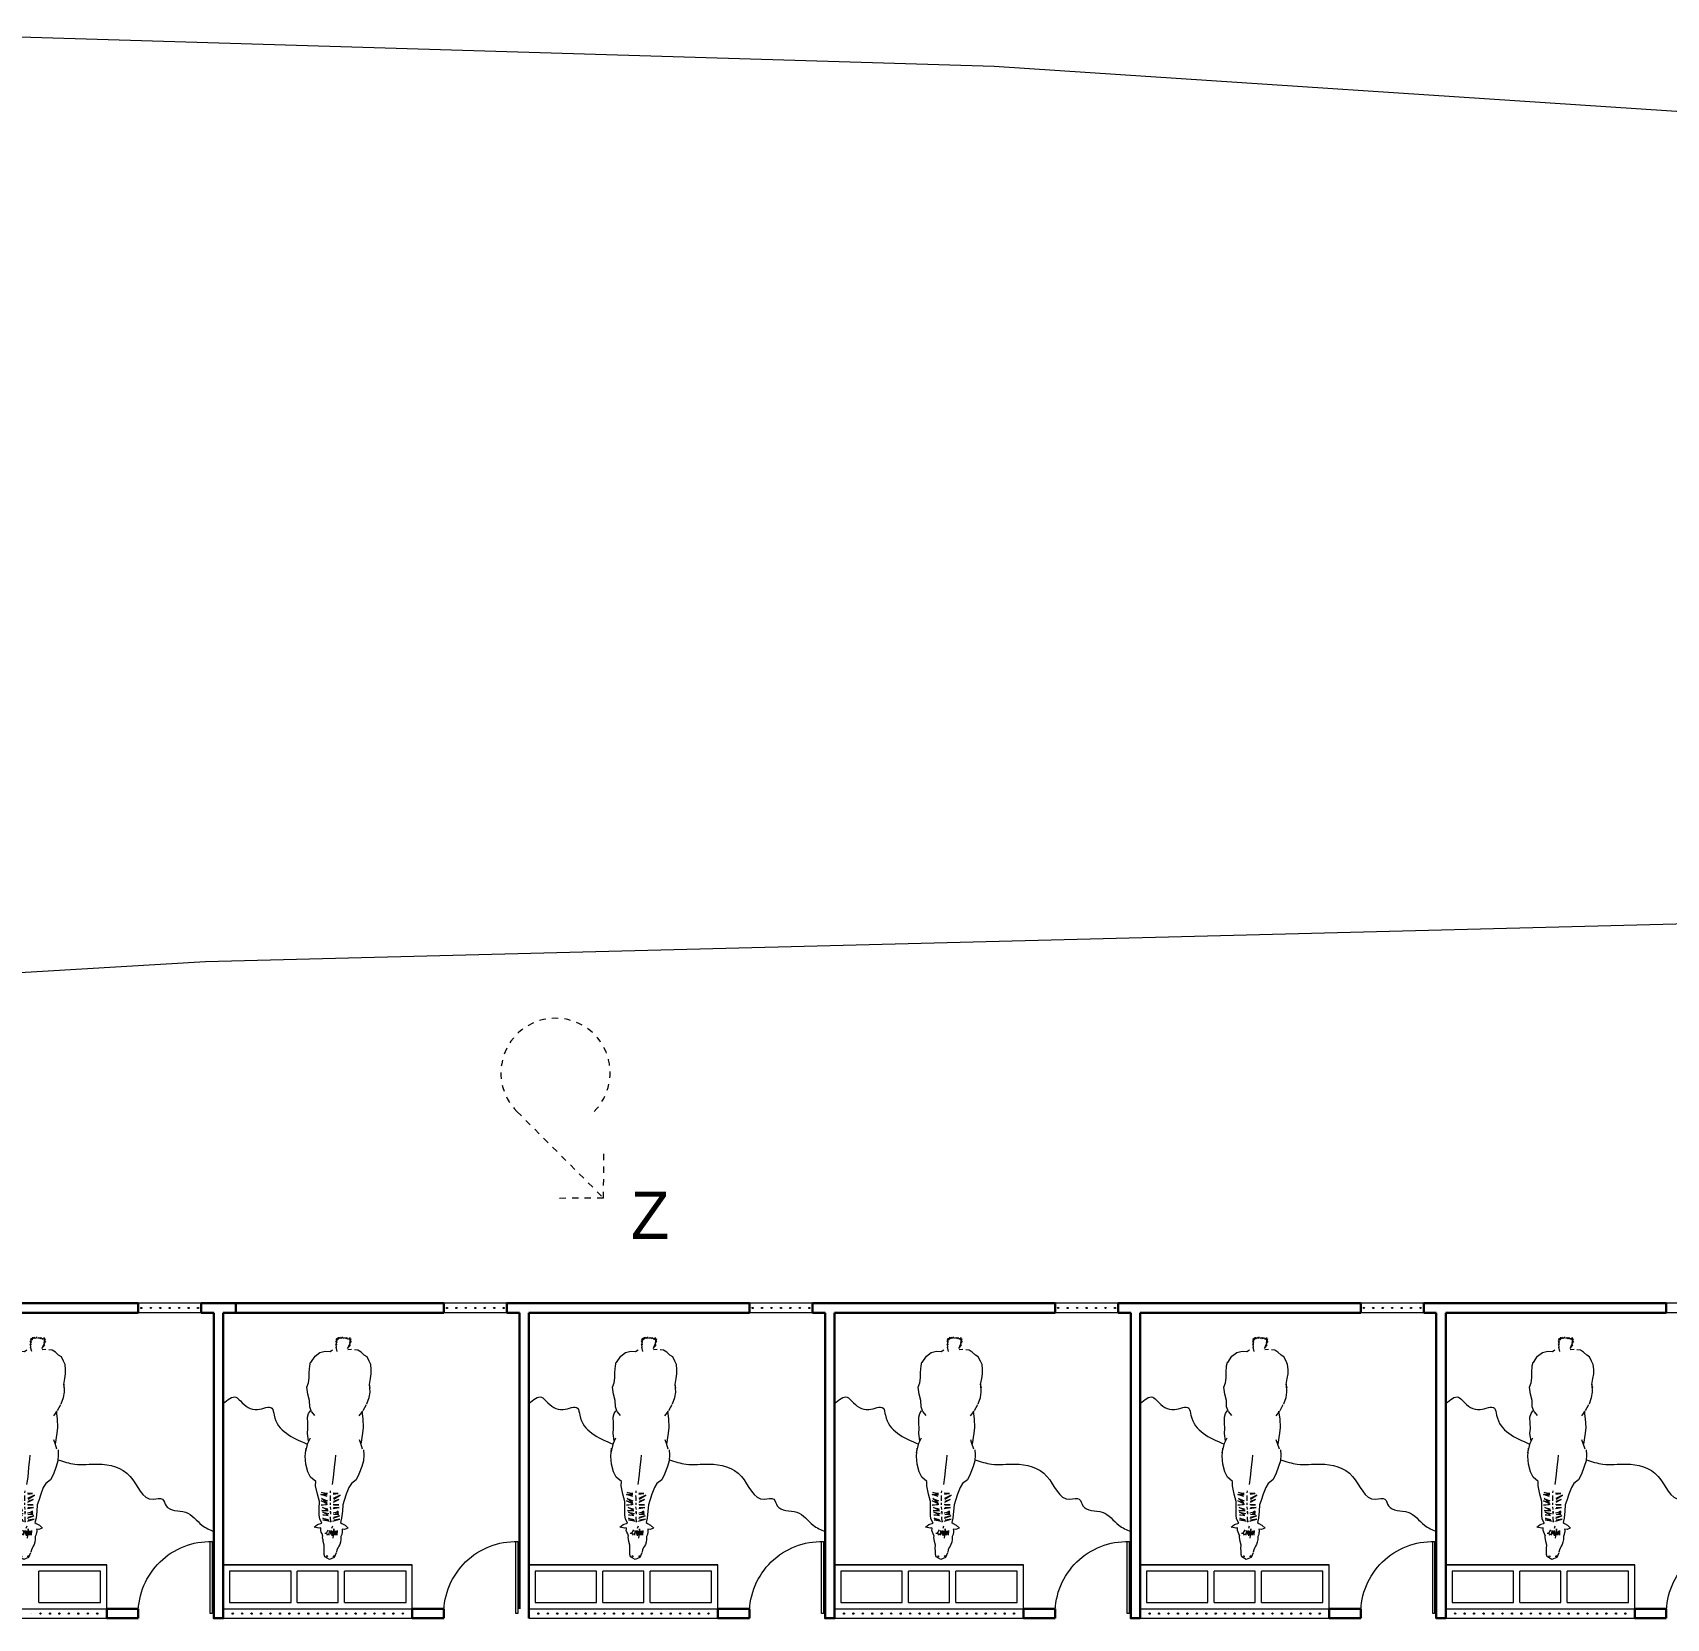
# Model space of a CAD drawing. Header units: millimetres. Extents: x 235 to 418, y 139 to 274.
# Drawn here: x 336.94 to 362.87, y 247.46 to 272.62 of the extents above; entities that cross this region are included whole.
import ezdxf

# ---------------------------------------------------------------- set-up
doc = ezdxf.new("R2010")
doc.units = ezdxf.units.MM
doc.header["$LTSCALE"] = 0.01
doc.linetypes.add('HIDDEN2', pattern=[4.7625, 3.175, -1.5875])
for name, color, linetype, lineweight in [('cortes', 210, 'HIDDEN2', 9), ('muebles p.a.', 191, 'Continuous', 0), ('muebles p.f.', 213, 'Continuous', 0), ('muros', 3, 'Continuous', 30), ('muros bajos', 42, 'Continuous', 18), ('puertas', 2, 'Continuous', 9), ('punto delgado', 4, 'Continuous', 0), ('terreno', 7, 'Continuous', 9)]:
    doc.layers.add(name, color=color, linetype=linetype, lineweight=lineweight)
doc.styles.add('culito me das', font='', dxfattribs={"height": 1})
doc.styles.get('culito me das').set_extended_font_data('Atlantis MF')

# ---------------------------------------------------------------- blocks, each defined once
blk = doc.blocks.new('A$C6A7764AD')
at = {"layer": 'puertas'}
blk.add_lwpolyline([(0, 0), (0.03, 0), (0.03, 1.17), (0, 1.17)], close=True, dxfattribs=at)
at = {"layer": 'punto delgado'}
blk.add_arc((0.03, 0), 1.17, 0, 91.4693, dxfattribs=at)
blk = doc.blocks.new('A$C48D3161E')
at = {"layer": 'punto delgado'}
for p, q in [((2.259, 0.812), (2.315, 0.822)), ((2.315, 0.822), (2.37, 0.822)), ((2.37, 0.822), (2.432, 0.816)), ((2.432, 0.816), (2.472, 0.796)), ((0.994, 0.633), (0.947, 0.574)), ((1.064, 0.669), (0.994, 0.633)), ((1.161, 0.704), (1.064, 0.669)), ((1.232, 0.726), (1.161, 0.704)), ((1.306, 0.731), (1.232, 0.726)), ((1.367, 0.727), (1.306, 0.731)), ((1.379, 0.714), (1.448, 0.691)), ((1.438, 0.697), (1.576, 0.718)), ((1.448, 0.691), (1.493, 0.675)), ((1.576, 0.718), (1.646, 0.726)), ((1.646, 0.726), (1.756, 0.721)), ((1.756, 0.721), (1.849, 0.708)), ((1.852, 0.713), (1.792, 0.669)), ((1.86, 0.721), (1.935, 0.762)), ((1.941, 0.768), (2.021, 0.796)), ((2.021, 0.796), (2.086, 0.807)), ((2.086, 0.807), (2.188, 0.802)), ((2.138, 0.809), (2.184, 0.799)), ((2.184, 0.799), (2.259, 0.812)), ((2.472, 0.796), (2.53, 0.77)), ((2.53, 0.77), (2.55, 0.734)), ((2.55, 0.734), (2.586, 0.695)), ((2.586, 0.695), (2.612, 0.655)), ((2.612, 0.655), (2.616, 0.613)), ((0.15, 0.408), (0.122, 0.395)), ((0.168, 0.417), (0.15, 0.408)), ((0.187, 0.429), (0.168, 0.417)), ((0.218, 0.438), (0.187, 0.429)), ((0.251, 0.443), (0.218, 0.438)), ((0.289, 0.444), (0.251, 0.443)), ((0.313, 0.455), (0.289, 0.444)), ((0.341, 0.459), (0.313, 0.455)), ((0.343, 0.461), (0.341, 0.46)), ((0.365, 0.461), (0.343, 0.461)), ((0.379, 0.458), (0.365, 0.461)), ((0.392, 0.53), (0.377, 0.489)), ((0.377, 0.489), (0.379, 0.458)), ((0.428, 0.495), (0.393, 0.534)), ((0.45, 0.456), (0.428, 0.495)), ((0.461, 0.439), (0.45, 0.456)), ((0.519, 0.453), (0.461, 0.439)), ((0.481, 0.345), (0.504, 0.43)), ((0.504, 0.43), (0.491, 0.355)), ((0.517, 0.348), (0.545, 0.426)), ((0.605, 0.462), (0.519, 0.453)), ((0.545, 0.426), (0.526, 0.35)), ((0.565, 0.352), (0.564, 0.417)), ((0.564, 0.417), (0.57, 0.374)), ((0.57, 0.374), (0.576, 0.413)), ((0.576, 0.413), (0.579, 0.391)), ((0.579, 0.391), (0.596, 0.415)), ((0.596, 0.415), (0.596, 0.391)), ((0.596, 0.391), (0.609, 0.41)), ((0.683, 0.467), (0.605, 0.462)), ((0.637, 0.346), (0.651, 0.422)), ((0.651, 0.422), (0.646, 0.352)), ((0.682, 0.352), (0.682, 0.417)), ((0.682, 0.417), (0.689, 0.346)), ((0.739, 0.486), (0.683, 0.467)), ((0.715, 0.352), (0.751, 0.417)), ((0.751, 0.417), (0.725, 0.351)), ((0.816, 0.511), (0.739, 0.486)), ((0.752, 0.354), (0.803, 0.433)), ((0.803, 0.433), (0.763, 0.348)), ((0.898, 0.544), (0.816, 0.511)), ((0.818, 0.349), (0.826, 0.41)), ((0.826, 0.41), (0.83, 0.346)), ((0.947, 0.574), (0.898, 0.544)), ((2.621, 0.53), (2.623, 0.576)), ((2.631, 0.527), (2.679, 0.562)), ((2.656, 0.537), (2.723, 0.57)), ((2.679, 0.562), (2.656, 0.537)), ((2.723, 0.57), (2.699, 0.554)), ((2.699, 0.554), (2.753, 0.566)), ((2.753, 0.566), (2.722, 0.558)), ((2.722, 0.558), (2.767, 0.553)), ((2.773, 0.413), (2.741, 0.404)), ((2.767, 0.553), (2.745, 0.553)), ((2.745, 0.553), (2.757, 0.543)), ((2.745, 0.534), (2.762, 0.532)), ((2.757, 0.543), (2.747, 0.541)), ((2.751, 0.526), (2.771, 0.519)), ((2.753, 0.502), (2.767, 0.492)), ((2.754, 0.517), (2.77, 0.504)), ((2.755, 0.447), (2.771, 0.457)), ((2.755, 0.409), (2.773, 0.413)), ((2.756, 0.433), (2.771, 0.444)), ((2.756, 0.42), (2.773, 0.439)), ((2.758, 0.478), (2.772, 0.486)), ((2.759, 0.465), (2.776, 0.462)), ((0.025, 0.361), (0, 0.301)), ((0, 0.301), (0.035, 0.245)), ((0.085, 0.386), (0.025, 0.361)), ((0.042, 0.275), (0.033, 0.273)), ((0.033, 0.273), (0.035, 0.269)), ((0.041, 0.356), (0.034, 0.351)), ((0.034, 0.351), (0.045, 0.35)), ((0.035, 0.269), (0.044, 0.266)), ((0.036, 0.243), (0.066, 0.235)), ((0.047, 0.359), (0.04, 0.357)), ((0.049, 0.273), (0.042, 0.275)), ((0.044, 0.266), (0.05, 0.27)), ((0.045, 0.35), (0.053, 0.357)), ((0.053, 0.357), (0.047, 0.359)), ((0.05, 0.27), (0.053, 0.271)), ((0.066, 0.235), (0.106, 0.235)), ((0.122, 0.395), (0.095, 0.388)), ((0.106, 0.235), (0.145, 0.234)), ((0.145, 0.234), (0.181, 0.236)), ((0.181, 0.236), (0.227, 0.224)), ((0.227, 0.224), (0.254, 0.221)), ((0.254, 0.22), (0.276, 0.216)), ((0.385, 0.357), (0.266, 0.343)), ((0.276, 0.216), (0.295, 0.218)), ((0.294, 0.219), (0.321, 0.209)), ((0.295, 0.333), (0.363, 0.327)), ((0.36, 0.373), (0.303, 0.363)), ((0.303, 0.363), (0.385, 0.357)), ((0.304, 0.339), (0.356, 0.339)), ((0.361, 0.387), (0.305, 0.375)), ((0.362, 0.397), (0.306, 0.394)), ((0.306, 0.297), (0.363, 0.303)), ((0.307, 0.272), (0.327, 0.279)), ((0.309, 0.292), (0.323, 0.291)), ((0.363, 0.327), (0.312, 0.321)), ((0.312, 0.321), (0.36, 0.31)), ((0.32, 0.258), (0.371, 0.286)), ((0.32, 0.25), (0.335, 0.25)), ((0.321, 0.209), (0.343, 0.198)), ((0.393, 0.332), (0.423, 0.342)), ((0.439, 0.154), (0.453, 0.208)), ((0.456, 0.206), (0.509, 0.18)), ((0.466, 0.319), (0.486, 0.319)), ((0.471, 0.323), (0.49, 0.319)), ((0.477, 0.302), (0.495, 0.218)), ((0.495, 0.218), (0.485, 0.292)), ((0.485, 0.292), (0.516, 0.219)), ((0.486, 0.319), (0.51, 0.316)), ((0.516, 0.219), (0.499, 0.288)), ((0.51, 0.316), (0.532, 0.316)), ((0.544, 0.284), (0.56, 0.217)), ((0.56, 0.217), (0.555, 0.284)), ((0.555, 0.284), (0.593, 0.217)), ((0.565, 0.318), (0.594, 0.32)), ((0.593, 0.217), (0.575, 0.294)), ((0.591, 0.396), (0.578, 0.346)), ((0.589, 0.312), (0.604, 0.316)), ((0.604, 0.28), (0.611, 0.206)), ((0.611, 0.206), (0.614, 0.287)), ((0.614, 0.287), (0.649, 0.213)), ((0.623, 0.317), (0.657, 0.312)), ((0.649, 0.213), (0.633, 0.28)), ((0.679, 0.196), (0.693, 0.278)), ((0.683, 0.266), (0.679, 0.196)), ((0.683, 0.313), (0.708, 0.313)), ((0.693, 0.278), (0.734, 0.196)), ((0.734, 0.196), (0.708, 0.267)), ((0.708, 0.267), (0.764, 0.203)), ((0.764, 0.203), (0.733, 0.275)), ((0.734, 0.313), (0.77, 0.313)), ((0.77, 0.313), (0.8, 0.312)), ((0.789, 0.271), (0.813, 0.194)), ((0.813, 0.194), (0.811, 0.274)), ((0.811, 0.274), (0.838, 0.203)), ((0.838, 0.203), (0.828, 0.275)), ((0.832, 0.313), (0.858, 0.316)), ((0.935, 0.34), (1.029, 0.353)), ((1.029, 0.353), (1.149, 0.365)), ((1.149, 0.365), (1.253, 0.377)), ((1.253, 0.377), (1.303, 0.381)), ((2.58, 0.182), (2.599, 0.248)), ((2.593, 0.399), (2.65, 0.385)), ((2.595, 0.308), (2.614, 0.339)), ((2.599, 0.248), (2.595, 0.308)), ((2.69, 0.381), (2.644, 0.386)), ((2.678, 0.388), (2.69, 0.381)), ((2.726, 0.382), (2.678, 0.388)), ((2.753, 0.384), (2.705, 0.391)), ((2.705, 0.391), (2.726, 0.382)), ((2.762, 0.392), (2.735, 0.399)), ((2.735, 0.399), (2.753, 0.384)), ((2.741, 0.404), (2.762, 0.392)), ((0.343, 0.198), (0.363, 0.192)), ((0.365, 0.192), (0.384, 0.193)), ((0.384, 0.193), (0.395, 0.192)), ((0.392, 0.174), (0.406, 0.112)), ((0.395, 0.192), (0.394, 0.17)), ((0.406, 0.112), (0.439, 0.154)), ((0.509, 0.18), (0.555, 0.174)), ((0.555, 0.174), (0.635, 0.173)), ((0.636, 0.174), (0.724, 0.175)), ((0.724, 0.175), (0.817, 0.15)), ((0.817, 0.15), (0.918, 0.129)), ((0.918, 0.129), (0.976, 0.13)), ((0.976, 0.13), (1.027, 0.065)), ((1.027, 0.065), (1.094, 0.032)), ((1.094, 0.032), (1.19, 0.007)), ((1.19, 0.007), (1.29, 0)), ((1.29, 0), (1.39, 0.009)), ((1.33, 0.001), (1.451, 0.03)), ((1.451, 0.03), (1.52, 0.063)), ((1.48, 0.04), (1.572, 0.027)), ((1.572, 0.027), (1.634, 0.033)), ((1.634, 0.033), (1.703, 0.03)), ((1.703, 0.03), (1.775, 0.027)), ((1.775, 0.027), (1.821, 0.04)), ((1.795, 0.119), (1.844, 0.082)), ((1.821, 0.04), (1.853, 0.063)), ((1.844, 0.079), (1.906, 0.056)), ((1.906, 0.056), (1.984, 0.053)), ((1.984, 0.053), (2.063, 0.033)), ((2.063, 0.033), (2.151, 0.02)), ((2.151, 0.02), (2.203, 0.04)), ((2.203, 0.04), (2.266, 0.05)), ((2.266, 0.05), (2.331, 0.05)), ((2.331, 0.05), (2.416, 0.056)), ((2.416, 0.056), (2.462, 0.066)), ((2.459, 0.07), (2.538, 0.122)), ((2.538, 0.122), (2.58, 0.182))]:
    blk.add_line(p, q, dxfattribs=at)

msp = doc.modelspace()

# ---------------------------------------------------------------- hatches: boundary and pattern name
at = {"layer": 'muros'}
h = msp.add_hatch(color=256, dxfattribs=at)
edge = h.paths.add_edge_path()
edge.add_arc((337.968, 247.533), 0.01, 0, 360)
edge = h.paths.add_edge_path()
edge.add_arc((337.818, 247.533), 0.01, 0, 360)
edge = h.paths.add_edge_path()
edge.add_arc((337.668, 247.533), 0.01, 0, 360)
edge = h.paths.add_edge_path()
edge.add_arc((337.518, 247.533), 0.01, 0, 360)
edge = h.paths.add_edge_path()
edge.add_arc((337.368, 247.533), 0.01, 0, 360)
edge = h.paths.add_edge_path()
edge.add_arc((337.218, 247.533), 0.01, 0, 360)
edge = h.paths.add_edge_path()
edge.add_arc((337.068, 247.533), 0.01, 0, 360)
edge = h.paths.add_edge_path()
edge.add_arc((336.918, 247.533), 0.01, 0, 360)
edge = h.paths.add_edge_path()
edge.add_arc((336.768, 247.533), 0.01, 0, 360)
edge = h.paths.add_edge_path()
edge.add_arc((336.618, 247.533), 0.01, 0, 360)
edge = h.paths.add_edge_path()
edge.add_arc((336.468, 247.533), 0.01, 0, 360)
edge = h.paths.add_edge_path()
edge.add_arc((336.318, 247.533), 0.01, 0, 360)
edge = h.paths.add_edge_path()
edge.add_arc((336.168, 247.533), 0.01, 0, 360)
edge = h.paths.add_edge_path()
edge.add_arc((336.018, 247.533), 0.01, 0, 360)
edge = h.paths.add_edge_path()
edge.add_arc((335.868, 247.533), 0.01, 0, 360)
edge = h.paths.add_edge_path()
edge.add_arc((335.718, 247.533), 0.01, 0, 360)
edge = h.paths.add_edge_path()
edge.add_arc((335.568, 247.533), 0.01, 0, 360)
edge = h.paths.add_edge_path()
edge.add_arc((335.418, 247.533), 0.01, 0, 360)
edge = h.paths.add_edge_path()
edge.add_arc((335.268, 247.533), 0.01, 0, 360)
h = msp.add_hatch(color=256, dxfattribs=at)
edge = h.paths.add_edge_path()
edge.add_arc((342.818, 247.533), 0.01, 0, 360)
edge = h.paths.add_edge_path()
edge.add_arc((342.668, 247.533), 0.01, 0, 360)
edge = h.paths.add_edge_path()
edge.add_arc((342.518, 247.533), 0.01, 0, 360)
edge = h.paths.add_edge_path()
edge.add_arc((342.368, 247.533), 0.01, 0, 360)
edge = h.paths.add_edge_path()
edge.add_arc((342.218, 247.533), 0.01, 0, 360)
edge = h.paths.add_edge_path()
edge.add_arc((342.068, 247.533), 0.01, 0, 360)
edge = h.paths.add_edge_path()
edge.add_arc((341.918, 247.533), 0.01, 0, 360)
edge = h.paths.add_edge_path()
edge.add_arc((341.768, 247.533), 0.01, 0, 360)
edge = h.paths.add_edge_path()
edge.add_arc((341.618, 247.533), 0.01, 0, 360)
edge = h.paths.add_edge_path()
edge.add_arc((341.468, 247.533), 0.01, 0, 360)
edge = h.paths.add_edge_path()
edge.add_arc((341.318, 247.533), 0.01, 0, 360)
edge = h.paths.add_edge_path()
edge.add_arc((341.168, 247.533), 0.01, 0, 360)
edge = h.paths.add_edge_path()
edge.add_arc((341.018, 247.533), 0.01, 0, 360)
edge = h.paths.add_edge_path()
edge.add_arc((340.868, 247.533), 0.01, 0, 360)
edge = h.paths.add_edge_path()
edge.add_arc((340.718, 247.533), 0.01, 0, 360)
edge = h.paths.add_edge_path()
edge.add_arc((340.568, 247.533), 0.01, 0, 360)
edge = h.paths.add_edge_path()
edge.add_arc((340.418, 247.533), 0.01, 0, 360)
edge = h.paths.add_edge_path()
edge.add_arc((340.268, 247.533), 0.01, 0, 360)
edge = h.paths.add_edge_path()
edge.add_arc((340.118, 247.533), 0.01, 0, 360)
h = msp.add_hatch(color=256, dxfattribs=at)
edge = h.paths.add_edge_path()
edge.add_arc((347.668, 247.533), 0.01, 0, 360)
edge = h.paths.add_edge_path()
edge.add_arc((347.518, 247.533), 0.01, 0, 360)
edge = h.paths.add_edge_path()
edge.add_arc((347.368, 247.533), 0.01, 0, 360)
edge = h.paths.add_edge_path()
edge.add_arc((347.218, 247.533), 0.01, 0, 360)
edge = h.paths.add_edge_path()
edge.add_arc((347.068, 247.533), 0.01, 0, 360)
edge = h.paths.add_edge_path()
edge.add_arc((346.918, 247.533), 0.01, 0, 360)
edge = h.paths.add_edge_path()
edge.add_arc((346.768, 247.533), 0.01, 0, 360)
edge = h.paths.add_edge_path()
edge.add_arc((346.618, 247.533), 0.01, 0, 360)
edge = h.paths.add_edge_path()
edge.add_arc((346.468, 247.533), 0.01, 0, 360)
edge = h.paths.add_edge_path()
edge.add_arc((346.318, 247.533), 0.01, 0, 360)
edge = h.paths.add_edge_path()
edge.add_arc((346.168, 247.533), 0.01, 0, 360)
edge = h.paths.add_edge_path()
edge.add_arc((346.018, 247.533), 0.01, 0, 360)
edge = h.paths.add_edge_path()
edge.add_arc((345.868, 247.533), 0.01, 0, 360)
edge = h.paths.add_edge_path()
edge.add_arc((345.718, 247.533), 0.01, 0, 360)
edge = h.paths.add_edge_path()
edge.add_arc((345.568, 247.533), 0.01, 0, 360)
edge = h.paths.add_edge_path()
edge.add_arc((345.418, 247.533), 0.01, 0, 360)
edge = h.paths.add_edge_path()
edge.add_arc((345.268, 247.533), 0.01, 0, 360)
edge = h.paths.add_edge_path()
edge.add_arc((345.118, 247.533), 0.01, 0, 360)
edge = h.paths.add_edge_path()
edge.add_arc((344.968, 247.533), 0.01, 0, 360)
h = msp.add_hatch(color=256, dxfattribs=at)
edge = h.paths.add_edge_path()
edge.add_arc((352.518, 247.533), 0.01, 0, 360)
edge = h.paths.add_edge_path()
edge.add_arc((352.368, 247.533), 0.01, 0, 360)
edge = h.paths.add_edge_path()
edge.add_arc((352.218, 247.533), 0.01, 0, 360)
edge = h.paths.add_edge_path()
edge.add_arc((352.068, 247.533), 0.01, 0, 360)
edge = h.paths.add_edge_path()
edge.add_arc((351.918, 247.533), 0.01, 0, 360)
edge = h.paths.add_edge_path()
edge.add_arc((351.768, 247.533), 0.01, 0, 360)
edge = h.paths.add_edge_path()
edge.add_arc((351.618, 247.533), 0.01, 0, 360)
edge = h.paths.add_edge_path()
edge.add_arc((351.468, 247.533), 0.01, 0, 360)
edge = h.paths.add_edge_path()
edge.add_arc((351.318, 247.533), 0.01, 0, 360)
edge = h.paths.add_edge_path()
edge.add_arc((351.168, 247.533), 0.01, 0, 360)
edge = h.paths.add_edge_path()
edge.add_arc((351.018, 247.533), 0.01, 0, 360)
edge = h.paths.add_edge_path()
edge.add_arc((350.868, 247.533), 0.01, 0, 360)
edge = h.paths.add_edge_path()
edge.add_arc((350.718, 247.533), 0.01, 0, 360)
edge = h.paths.add_edge_path()
edge.add_arc((350.568, 247.533), 0.01, 0, 360)
edge = h.paths.add_edge_path()
edge.add_arc((350.418, 247.533), 0.01, 0, 360)
edge = h.paths.add_edge_path()
edge.add_arc((350.268, 247.533), 0.01, 0, 360)
edge = h.paths.add_edge_path()
edge.add_arc((350.118, 247.533), 0.01, 0, 360)
edge = h.paths.add_edge_path()
edge.add_arc((349.968, 247.533), 0.01, 0, 360)
edge = h.paths.add_edge_path()
edge.add_arc((349.818, 247.533), 0.01, 0, 360)
h = msp.add_hatch(color=256, dxfattribs=at)
edge = h.paths.add_edge_path()
edge.add_arc((357.368, 247.533), 0.01, 0, 360)
edge = h.paths.add_edge_path()
edge.add_arc((357.218, 247.533), 0.01, 0, 360)
edge = h.paths.add_edge_path()
edge.add_arc((357.068, 247.533), 0.01, 0, 360)
edge = h.paths.add_edge_path()
edge.add_arc((356.918, 247.533), 0.01, 0, 360)
edge = h.paths.add_edge_path()
edge.add_arc((356.768, 247.533), 0.01, 0, 360)
edge = h.paths.add_edge_path()
edge.add_arc((356.618, 247.533), 0.01, 0, 360)
edge = h.paths.add_edge_path()
edge.add_arc((356.468, 247.533), 0.01, 0, 360)
edge = h.paths.add_edge_path()
edge.add_arc((356.318, 247.533), 0.01, 0, 360)
edge = h.paths.add_edge_path()
edge.add_arc((356.168, 247.533), 0.01, 0, 360)
edge = h.paths.add_edge_path()
edge.add_arc((356.018, 247.533), 0.01, 0, 360)
edge = h.paths.add_edge_path()
edge.add_arc((355.868, 247.533), 0.01, 0, 360)
edge = h.paths.add_edge_path()
edge.add_arc((355.718, 247.533), 0.01, 0, 360)
edge = h.paths.add_edge_path()
edge.add_arc((355.568, 247.533), 0.01, 0, 360)
edge = h.paths.add_edge_path()
edge.add_arc((355.418, 247.533), 0.01, 0, 360)
edge = h.paths.add_edge_path()
edge.add_arc((355.268, 247.533), 0.01, 0, 360)
edge = h.paths.add_edge_path()
edge.add_arc((355.118, 247.533), 0.01, 0, 360)
edge = h.paths.add_edge_path()
edge.add_arc((354.968, 247.533), 0.01, 0, 360)
edge = h.paths.add_edge_path()
edge.add_arc((354.818, 247.533), 0.01, 0, 360)
edge = h.paths.add_edge_path()
edge.add_arc((354.668, 247.533), 0.01, 0, 360)
h = msp.add_hatch(color=256, dxfattribs=at)
edge = h.paths.add_edge_path()
edge.add_arc((362.218, 247.533), 0.01, 0, 360)
edge = h.paths.add_edge_path()
edge.add_arc((362.068, 247.533), 0.01, 0, 360)
edge = h.paths.add_edge_path()
edge.add_arc((361.918, 247.533), 0.01, 0, 360)
edge = h.paths.add_edge_path()
edge.add_arc((361.768, 247.533), 0.01, 0, 360)
edge = h.paths.add_edge_path()
edge.add_arc((361.618, 247.533), 0.01, 0, 360)
edge = h.paths.add_edge_path()
edge.add_arc((361.468, 247.533), 0.01, 0, 360)
edge = h.paths.add_edge_path()
edge.add_arc((361.318, 247.533), 0.01, 0, 360)
edge = h.paths.add_edge_path()
edge.add_arc((361.168, 247.533), 0.01, 0, 360)
edge = h.paths.add_edge_path()
edge.add_arc((361.018, 247.533), 0.01, 0, 360)
edge = h.paths.add_edge_path()
edge.add_arc((360.868, 247.533), 0.01, 0, 360)
edge = h.paths.add_edge_path()
edge.add_arc((360.718, 247.533), 0.01, 0, 360)
edge = h.paths.add_edge_path()
edge.add_arc((360.568, 247.533), 0.01, 0, 360)
edge = h.paths.add_edge_path()
edge.add_arc((360.418, 247.533), 0.01, 0, 360)
edge = h.paths.add_edge_path()
edge.add_arc((360.268, 247.533), 0.01, 0, 360)
edge = h.paths.add_edge_path()
edge.add_arc((360.118, 247.533), 0.01, 0, 360)
edge = h.paths.add_edge_path()
edge.add_arc((359.968, 247.533), 0.01, 0, 360)
edge = h.paths.add_edge_path()
edge.add_arc((359.818, 247.533), 0.01, 0, 360)
edge = h.paths.add_edge_path()
edge.add_arc((359.668, 247.533), 0.01, 0, 360)
edge = h.paths.add_edge_path()
edge.add_arc((359.518, 247.533), 0.01, 0, 360)
at = {"layer": 'muros bajos'}
h = msp.add_hatch(color=256, dxfattribs=at)
edge = h.paths.add_edge_path()
edge.add_arc((339.568, 252.383), 0.01, 0, 360)
edge = h.paths.add_edge_path()
edge.add_arc((339.418, 252.383), 0.01, 0, 360)
edge = h.paths.add_edge_path()
edge.add_arc((339.268, 252.383), 0.01, 0, 360)
edge = h.paths.add_edge_path()
edge.add_arc((338.668, 252.383), 0.01, 0, 360)
edge = h.paths.add_edge_path()
edge.add_arc((338.818, 252.383), 0.01, 0, 360)
edge = h.paths.add_edge_path()
edge.add_arc((338.968, 252.383), 0.01, 0, 360)
edge = h.paths.add_edge_path()
edge.add_arc((339.118, 252.383), 0.01, 0, 360)
h = msp.add_hatch(color=256, dxfattribs=at)
edge = h.paths.add_edge_path()
edge.add_arc((344.418, 252.383), 0.01, 0, 360)
edge = h.paths.add_edge_path()
edge.add_arc((344.268, 252.383), 0.01, 0, 360)
edge = h.paths.add_edge_path()
edge.add_arc((344.118, 252.383), 0.01, 0, 360)
edge = h.paths.add_edge_path()
edge.add_arc((343.518, 252.383), 0.01, 0, 360)
edge = h.paths.add_edge_path()
edge.add_arc((343.668, 252.383), 0.01, 0, 360)
edge = h.paths.add_edge_path()
edge.add_arc((343.818, 252.383), 0.01, 0, 360)
edge = h.paths.add_edge_path()
edge.add_arc((343.968, 252.383), 0.01, 0, 360)
h = msp.add_hatch(color=256, dxfattribs=at)
edge = h.paths.add_edge_path()
edge.add_arc((349.268, 252.383), 0.01, 0, 360)
edge = h.paths.add_edge_path()
edge.add_arc((349.118, 252.383), 0.01, 0, 360)
edge = h.paths.add_edge_path()
edge.add_arc((348.968, 252.383), 0.01, 0, 360)
edge = h.paths.add_edge_path()
edge.add_arc((348.368, 252.383), 0.01, 0, 360)
edge = h.paths.add_edge_path()
edge.add_arc((348.518, 252.383), 0.01, 0, 360)
edge = h.paths.add_edge_path()
edge.add_arc((348.668, 252.383), 0.01, 0, 360)
edge = h.paths.add_edge_path()
edge.add_arc((348.818, 252.383), 0.01, 0, 360)
h = msp.add_hatch(color=256, dxfattribs=at)
edge = h.paths.add_edge_path()
edge.add_arc((354.118, 252.383), 0.01, 0, 360)
edge = h.paths.add_edge_path()
edge.add_arc((353.968, 252.383), 0.01, 0, 360)
edge = h.paths.add_edge_path()
edge.add_arc((353.818, 252.383), 0.01, 0, 360)
edge = h.paths.add_edge_path()
edge.add_arc((353.218, 252.383), 0.01, 0, 360)
edge = h.paths.add_edge_path()
edge.add_arc((353.368, 252.383), 0.01, 0, 360)
edge = h.paths.add_edge_path()
edge.add_arc((353.518, 252.383), 0.01, 0, 360)
edge = h.paths.add_edge_path()
edge.add_arc((353.668, 252.383), 0.01, 0, 360)
h = msp.add_hatch(color=256, dxfattribs=at)
edge = h.paths.add_edge_path()
edge.add_arc((358.968, 252.383), 0.01, 0, 360)
edge = h.paths.add_edge_path()
edge.add_arc((358.818, 252.383), 0.01, 0, 360)
edge = h.paths.add_edge_path()
edge.add_arc((358.668, 252.383), 0.01, 0, 360)
edge = h.paths.add_edge_path()
edge.add_arc((358.068, 252.383), 0.01, 0, 360)
edge = h.paths.add_edge_path()
edge.add_arc((358.218, 252.383), 0.01, 0, 360)
edge = h.paths.add_edge_path()
edge.add_arc((358.368, 252.383), 0.01, 0, 360)
edge = h.paths.add_edge_path()
edge.add_arc((358.518, 252.383), 0.01, 0, 360)

# ---------------------------------------------------------------- linework, layer by layer
at = {"layer": 'cortes', "ltscale": 0.4}
for p, q in [((344.628, 255.501), (346.003, 254.127)), ((346.003, 254.127), (346.008, 254.868)), ((346.003, 254.127), (345.262, 254.122))]:
    msp.add_line(p, q, dxfattribs=at)
at = {"layer": 'cortes'}
msp.add_arc((345.241, 256.114), 0.867, 315, 225, dxfattribs=at)
at = {"layer": 'muebles p.a.'}
for p, q in [((337.043, 247.708), (337.043, 248.208)), ((341.043, 247.708), (341.043, 248.208)), ((341.143, 247.708), (341.143, 248.208)), ((341.793, 247.708), (341.793, 248.208)), ((341.893, 247.708), (341.893, 248.208)), ((345.893, 247.708), (345.893, 248.208)), ((345.993, 247.708), (345.993, 248.208)), ((346.643, 247.708), (346.643, 248.208)), ((346.743, 247.708), (346.743, 248.208)), ((350.743, 247.708), (350.743, 248.208)), ((350.843, 247.708), (350.843, 248.208)), ((351.493, 247.708), (351.493, 248.208)), ((351.593, 247.708), (351.593, 248.208)), ((355.593, 247.708), (355.593, 248.208)), ((355.693, 247.708), (355.693, 248.208)), ((356.343, 247.708), (356.343, 248.208)), ((356.443, 247.708), (356.443, 248.208)), ((360.443, 247.708), (360.443, 248.208)), ((360.543, 247.708), (360.543, 248.208)), ((361.193, 247.708), (361.193, 248.208)), ((361.293, 247.708), (361.293, 248.208))]:
    msp.add_line(p, q, dxfattribs=at)
for points in [[(337.043, 247.708), (338.018, 247.708), (338.018, 248.208), (337.043, 248.208)], [(341.043, 248.208), (340.068, 248.208), (340.068, 247.708), (341.043, 247.708)], [(341.793, 248.208), (341.143, 248.208)], [(341.893, 247.708), (342.868, 247.708), (342.868, 248.208), (341.893, 248.208)], [(345.893, 248.208), (344.918, 248.208), (344.918, 247.708), (345.893, 247.708)], [(346.643, 248.208), (345.993, 248.208)], [(346.743, 247.708), (347.718, 247.708), (347.718, 248.208), (346.743, 248.208)], [(350.743, 248.208), (349.768, 248.208), (349.768, 247.708), (350.743, 247.708)], [(351.493, 248.208), (350.843, 248.208)], [(351.593, 247.708), (352.568, 247.708), (352.568, 248.208), (351.593, 248.208)], [(355.593, 248.208), (354.618, 248.208), (354.618, 247.708), (355.593, 247.708)], [(356.343, 248.208), (355.693, 248.208)], [(356.443, 247.708), (357.418, 247.708), (357.418, 248.208), (356.443, 248.208)], [(360.443, 248.208), (359.468, 248.208), (359.468, 247.708), (360.443, 247.708)], [(361.193, 248.208), (360.543, 248.208)], [(361.293, 247.708), (362.268, 247.708), (362.268, 248.208), (361.293, 248.208)], [(341.143, 247.708), (341.793, 247.708)], [(345.993, 247.708), (346.643, 247.708)], [(350.843, 247.708), (351.493, 247.708)], [(355.693, 247.708), (356.343, 247.708)], [(360.543, 247.708), (361.193, 247.708)]]:
    msp.add_lwpolyline(points, dxfattribs=at)
at = {"layer": 'muebles p.f.'}
for p, q in [((335.118, 248.308), (338.118, 248.308)), ((339.968, 248.308), (342.968, 248.308)), ((344.818, 248.308), (347.818, 248.308)), ((349.668, 248.308), (352.668, 248.308)), ((354.518, 248.308), (357.518, 248.308)), ((359.368, 248.308), (362.368, 248.308))]:
    msp.add_line(p, q, dxfattribs=at)
for points in [[(338.118, 248.308), (335.118, 248.308), (335.118, 247.608), (338.118, 247.608)], [(342.968, 248.308), (339.968, 248.308), (339.968, 247.608), (342.968, 247.608)], [(347.818, 248.308), (344.818, 248.308), (344.818, 247.608), (347.818, 247.608)], [(352.668, 248.308), (349.668, 248.308), (349.668, 247.608), (352.668, 247.608)], [(357.518, 248.308), (354.518, 248.308), (354.518, 247.608), (357.518, 247.608)], [(362.368, 248.308), (359.368, 248.308), (359.368, 247.608), (362.368, 247.608)]]:
    msp.add_lwpolyline(points, close=True, dxfattribs=at)
at = {"layer": 'muros'}
for p, q in [((338.618, 252.458), (335.118, 252.458)), ((338.618, 252.308), (335.118, 252.308)), ((338.618, 252.308), (338.618, 252.458)), ((338.618, 252.308), (338.618, 252.458)), ((339.618, 252.308), (339.618, 252.458)), ((339.618, 252.458), (340.168, 252.458)), ((339.618, 252.308), (339.818, 252.308)), ((339.818, 247.458), (339.818, 252.308)), ((343.468, 252.458), (339.968, 252.458)), ((339.968, 247.458), (339.968, 252.308)), ((340.168, 252.308), (339.968, 252.308)), ((343.468, 252.308), (339.968, 252.308)), ((340.168, 252.308), (340.168, 252.458)), ((343.468, 252.308), (343.468, 252.458)), ((343.468, 252.308), (343.468, 252.458)), ((344.468, 252.308), (344.468, 252.458)), ((344.468, 252.458), (345.018, 252.458)), ((344.468, 252.308), (344.668, 252.308)), ((344.668, 252.308), (344.668, 247.608)), ((348.318, 252.458), (344.818, 252.458)), ((348.318, 252.308), (344.818, 252.308)), ((348.318, 252.308), (344.818, 252.308)), ((344.818, 252.308), (344.818, 247.458)), ((345.018, 252.308), (344.818, 252.308)), ((348.318, 252.308), (348.318, 252.458)), ((348.318, 252.308), (348.318, 252.458)), ((348.318, 252.308), (348.318, 252.458)), ((348.318, 252.308), (348.318, 252.458)), ((349.318, 252.308), (349.318, 252.458)), ((349.318, 252.458), (349.868, 252.458)), ((349.318, 252.308), (349.518, 252.308)), ((349.518, 247.458), (349.518, 252.308)), ((353.168, 252.458), (349.668, 252.458)), ((349.668, 247.458), (349.668, 252.308)), ((349.868, 252.308), (349.668, 252.308)), ((353.168, 252.308), (349.668, 252.308)), ((353.168, 252.308), (353.168, 252.458)), ((353.168, 252.308), (353.168, 252.458)), ((354.168, 252.308), (354.168, 252.458)), ((354.168, 252.458), (354.718, 252.458)), ((354.168, 252.308), (354.368, 252.308)), ((354.368, 247.458), (354.368, 252.308)), ((358.018, 252.458), (354.518, 252.458)), ((358.018, 252.308), (354.518, 252.308)), ((354.518, 247.458), (354.518, 252.308)), ((354.718, 252.308), (354.518, 252.308)), ((358.018, 252.308), (358.018, 252.458)), ((358.018, 252.308), (358.018, 252.458)), ((359.018, 252.308), (359.018, 252.458)), ((359.018, 252.458), (359.568, 252.458)), ((359.018, 252.308), (359.218, 252.308)), ((359.218, 247.458), (359.218, 252.308)), ((362.868, 252.458), (359.368, 252.458)), ((359.368, 247.458), (359.368, 252.308)), ((359.568, 252.308), (359.368, 252.308)), ((362.868, 252.308), (359.368, 252.308)), ((362.868, 252.308), (362.868, 252.458)), ((362.868, 252.308), (362.868, 252.458)), ((338.118, 247.608), (338.618, 247.608)), ((338.618, 247.608), (338.618, 247.458)), ((338.618, 247.608), (338.618, 247.458)), ((339.968, 247.608), (339.968, 247.458)), ((342.968, 247.608), (343.468, 247.608)), ((343.468, 247.608), (343.468, 247.458)), ((343.468, 247.608), (343.468, 247.458)), ((344.818, 247.608), (344.818, 247.458)), ((347.818, 247.608), (348.318, 247.608)), ((348.318, 247.608), (348.318, 247.458)), ((348.318, 247.608), (348.318, 247.458)), ((349.668, 247.608), (349.668, 247.458)), ((352.668, 247.608), (353.168, 247.608)), ((353.168, 247.608), (353.168, 247.458)), ((353.168, 247.608), (353.168, 247.458)), ((354.518, 247.608), (354.518, 247.458)), ((357.518, 247.608), (358.018, 247.608)), ((358.018, 247.608), (358.018, 247.458)), ((358.018, 247.608), (358.018, 247.458)), ((359.368, 247.608), (359.368, 247.458)), ((362.368, 247.608), (362.868, 247.608)), ((362.868, 247.608), (362.868, 247.458)), ((362.868, 247.608), (362.868, 247.458)), ((338.118, 247.458), (338.618, 247.458)), ((342.968, 247.458), (343.468, 247.458)), ((347.818, 247.458), (348.318, 247.458)), ((352.668, 247.458), (353.168, 247.458)), ((357.518, 247.458), (358.018, 247.458)), ((362.368, 247.458), (362.868, 247.458))]:
    msp.add_line(p, q, dxfattribs=at)
for points in [[(339.818, 247.458), (339.968, 247.458), (339.968, 252.308)], [(339.968, 247.458), (339.818, 247.458), (339.818, 252.308)], [(349.518, 247.458), (349.668, 247.458), (349.668, 252.308)], [(349.668, 247.458), (349.518, 247.458), (349.518, 252.308)], [(354.368, 247.458), (354.518, 247.458), (354.518, 252.308)], [(354.518, 247.458), (354.368, 247.458), (354.368, 252.308)], [(359.218, 247.458), (359.368, 247.458), (359.368, 252.308)], [(359.368, 247.458), (359.218, 247.458), (359.218, 252.308)], [(338.118, 247.608), (338.118, 247.458)], [(338.618, 247.458), (338.618, 247.608)], [(342.968, 247.608), (342.968, 247.458)], [(343.468, 247.458), (343.468, 247.608)], [(347.818, 247.608), (347.818, 247.458)], [(348.318, 247.458), (348.318, 247.608)], [(352.668, 247.608), (352.668, 247.458)], [(353.168, 247.458), (353.168, 247.608)], [(357.518, 247.608), (357.518, 247.458)], [(358.018, 247.458), (358.018, 247.608)], [(362.368, 247.608), (362.368, 247.458)], [(362.868, 247.458), (362.868, 247.608)]]:
    msp.add_lwpolyline(points, dxfattribs=at)
at = {"layer": 'muros bajos'}
for p, q in [((339.618, 252.458), (338.618, 252.458)), ((339.618, 252.308), (338.618, 252.308)), ((344.468, 252.458), (343.468, 252.458)), ((344.468, 252.308), (343.468, 252.308)), ((349.318, 252.458), (348.318, 252.458)), ((349.318, 252.308), (348.318, 252.308)), ((354.168, 252.458), (353.168, 252.458)), ((354.168, 252.308), (353.168, 252.308)), ((359.018, 252.458), (358.018, 252.458)), ((359.018, 252.308), (358.018, 252.308)), ((363.868, 252.458), (362.868, 252.458)), ((363.868, 252.308), (362.868, 252.308)), ((335.118, 247.608), (338.118, 247.608)), ((339.968, 247.608), (342.968, 247.608)), ((344.818, 247.608), (347.818, 247.608)), ((349.668, 247.608), (352.668, 247.608)), ((354.518, 247.608), (357.518, 247.608)), ((359.368, 247.608), (362.368, 247.608)), ((335.118, 247.458), (338.118, 247.458)), ((339.968, 247.458), (342.968, 247.458)), ((344.818, 247.458), (347.818, 247.458)), ((349.668, 247.458), (352.668, 247.458)), ((354.518, 247.458), (357.518, 247.458)), ((359.368, 247.458), (362.368, 247.458))]:
    msp.add_line(p, q, dxfattribs=at)
for centre in [(338.668, 252.383), (338.818, 252.383), (338.968, 252.383), (339.118, 252.383), (339.268, 252.383), (339.418, 252.383), (339.568, 252.383), (343.518, 252.383), (343.668, 252.383), (343.818, 252.383), (343.968, 252.383), (344.118, 252.383), (344.268, 252.383), (344.418, 252.383), (348.368, 252.383), (348.518, 252.383), (348.668, 252.383), (348.818, 252.383), (348.968, 252.383), (349.118, 252.383), (349.268, 252.383), (353.218, 252.383), (353.368, 252.383), (353.518, 252.383), (353.668, 252.383), (353.818, 252.383), (353.968, 252.383), (354.118, 252.383), (358.068, 252.383), (358.218, 252.383), (358.368, 252.383), (358.518, 252.383), (358.668, 252.383), (358.818, 252.383), (358.968, 252.383), (337.068, 247.533), (337.218, 247.533), (337.368, 247.533), (337.518, 247.533), (337.668, 247.533), (337.818, 247.533), (337.968, 247.533), (340.118, 247.533), (340.268, 247.533), (340.418, 247.533), (340.568, 247.533), (340.718, 247.533), (340.868, 247.533), (341.018, 247.533), (341.168, 247.533), (341.318, 247.533), (341.468, 247.533), (341.618, 247.533), (341.768, 247.533), (341.918, 247.533), (342.068, 247.533), (342.218, 247.533), (342.368, 247.533), (342.518, 247.533), (342.668, 247.533), (342.818, 247.533), (344.968, 247.533), (345.118, 247.533), (345.268, 247.533), (345.418, 247.533), (345.568, 247.533), (345.718, 247.533), (345.868, 247.533), (346.018, 247.533), (346.168, 247.533), (346.318, 247.533), (346.468, 247.533), (346.618, 247.533), (346.768, 247.533), (346.918, 247.533), (347.068, 247.533), (347.218, 247.533), (347.368, 247.533), (347.518, 247.533), (347.668, 247.533), (349.818, 247.533), (349.968, 247.533), (350.118, 247.533), (350.268, 247.533), (350.418, 247.533), (350.568, 247.533), (350.718, 247.533), (350.868, 247.533), (351.018, 247.533), (351.168, 247.533), (351.318, 247.533), (351.468, 247.533), (351.618, 247.533), (351.768, 247.533), (351.918, 247.533), (352.068, 247.533), (352.218, 247.533), (352.368, 247.533), (352.518, 247.533), (354.668, 247.533), (354.818, 247.533), (354.968, 247.533), (355.118, 247.533), (355.268, 247.533), (355.418, 247.533), (355.568, 247.533), (355.718, 247.533), (355.868, 247.533), (356.018, 247.533), (356.168, 247.533), (356.318, 247.533), (356.468, 247.533), (356.618, 247.533), (356.768, 247.533), (356.918, 247.533), (357.068, 247.533), (357.218, 247.533), (357.368, 247.533), (359.518, 247.533), (359.668, 247.533), (359.818, 247.533), (359.968, 247.533), (360.118, 247.533), (360.268, 247.533), (360.418, 247.533), (360.568, 247.533), (360.718, 247.533), (360.868, 247.533), (361.018, 247.533), (361.168, 247.533), (361.318, 247.533), (361.468, 247.533), (361.618, 247.533), (361.768, 247.533), (361.918, 247.533), (362.068, 247.533), (362.218, 247.533)]:
    msp.add_circle(centre, 0.01, dxfattribs=at)
at = {"layer": 'punto delgado'}
for points in [[(339.968, 250.862), (340.17, 250.965), (340.239, 250.908), (340.513, 250.771), (340.741, 250.794), (340.775, 250.68), (341.299, 250.224)], [(344.818, 250.862), (345.02, 250.965), (345.089, 250.908), (345.363, 250.771), (345.591, 250.794), (345.625, 250.68), (346.149, 250.224)], [(349.668, 250.862), (349.87, 250.965), (349.939, 250.908), (350.213, 250.771), (350.441, 250.794), (350.475, 250.68), (350.999, 250.224)], [(354.518, 250.862), (354.72, 250.965), (354.789, 250.908), (355.063, 250.771), (355.291, 250.794), (355.325, 250.68), (355.849, 250.224)], [(359.368, 250.862), (359.57, 250.965), (359.639, 250.908), (359.913, 250.771), (360.141, 250.794), (360.175, 250.68), (360.699, 250.224)], [(337.35, 249.973), (337.612, 249.905), (337.977, 249.905), (338.49, 249.711), (338.855, 249.347), (339.003, 249.347), (339.06, 249.244), (339.368, 249.142), (339.63, 248.937), (339.818, 248.834)], [(347.05, 249.973), (347.312, 249.905), (347.677, 249.905), (348.19, 249.711), (348.555, 249.347), (348.703, 249.347), (348.76, 249.244), (349.068, 249.142), (349.33, 248.937), (349.518, 248.834)], [(351.9, 249.973), (352.162, 249.905), (352.527, 249.905), (353.04, 249.711), (353.405, 249.347), (353.553, 249.347), (353.61, 249.244), (353.918, 249.142), (354.18, 248.937), (354.368, 248.834)], [(356.75, 249.973), (357.012, 249.905), (357.377, 249.905), (357.89, 249.711), (358.255, 249.347), (358.403, 249.347), (358.46, 249.244), (358.768, 249.142), (359.03, 248.937), (359.218, 248.834)], [(361.6, 249.973), (361.862, 249.905), (362.227, 249.905), (362.74, 249.711), (363.105, 249.347), (363.253, 249.347), (363.31, 249.244), (363.618, 249.142), (363.88, 248.937), (364.068, 248.834)]]:
    msp.add_spline(points, degree=3, dxfattribs=at)
at = {"layer": 'terreno'}
for p, q in [((352.2, 272.083), (334.385, 272.622)), ((383.516, 270.018), (352.2, 272.083)), ((363.508, 258.487), (339.685, 257.878)), ((339.685, 257.878), (311.729, 256.209))]:
    msp.add_line(p, q, dxfattribs=at)

# ---------------------------------------------------------------- block references
at = {"layer": 'punto delgado', "xscale": -1.273105900057544, "yscale": 1.273105900057544, "zscale": 1.273105900057544, "rotation": 270}
for p in [(336.42, 248.389), (341.27, 248.389), (346.12, 248.389), (350.97, 248.389), (355.82, 248.389), (360.67, 248.389)]:
    msp.add_blockref('A$C48D3161E', p, dxfattribs=at)
at = {"layer": 'punto delgado', "xscale": -0.977884197377648, "yscale": 0.9778841973775911, "zscale": 0.9778841973775911}
for p in [(339.792, 247.533), (344.642, 247.533), (349.492, 247.533), (354.342, 247.533), (359.192, 247.533), (364.042, 247.533)]:
    msp.add_blockref('A$C6A7764AD', p, dxfattribs=at)

# ---------------------------------------------------------------- texts
at = {"layer": 'punto delgado', "ltscale": 0.5, "style": 'culito me das'}
msp.add_text('Z', height=0.75, dxfattribs=at).set_placement((346.436, 253.48))

doc.saveas('drawing.dxf')
